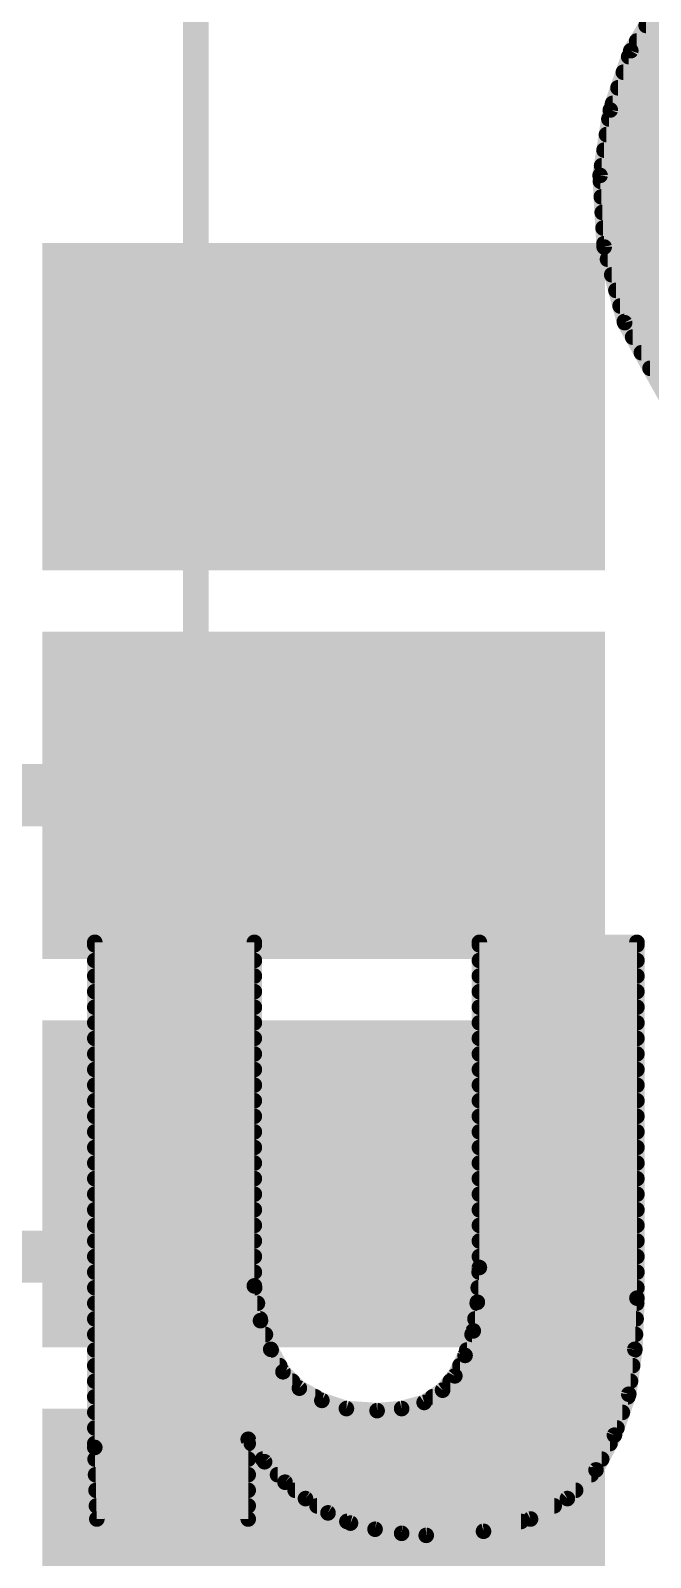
# Model space of a CAD drawing. Extents: x -38 to 69, y -21 to 41.
# Drawn here: x 11.76 to 14.79, y 18.49 to 25.96 of the extents above; entities that cross this region are included whole.
import ezdxf

# ---------------------------------------------------------------- set-up
doc = ezdxf.new("R2010")
doc.units = 0
for name, color, linetype in [('1', 12, 'CONTINUOUS'), ('22', 40, 'CONTINUOUS'), ('51', 53, 'CONTINUOUS')]:
    doc.layers.add(name, color=color, linetype=linetype)

# ---------------------------------------------------------------- blocks, each defined once
blk = doc.blocks.new('RECT')
blk.add_solid([(-0.5, -0.5), (0.5, -0.5), (-0.5, 0.5), (0.5, 0.5)])

msp = doc.modelspace()

# ---------------------------------------------------------------- linework, layer by layer
at = {"layer": '1'}
for points, const_width in [([(13.195, 22.22), (9.52, 22.22)], 0.3048), ([(13.195, 20.32), (12.8394, 19.9644)], 0.254), ([(12.8394, 19.9644), (6.5024, 19.9644)], 0.254)]:
    msp.add_lwpolyline(points, dxfattribs=dict(at, const_width=const_width))
for points, const_width in [([(13.195, 22.1438, 1), (13.195, 22.2962)], 0.1524), ([(13.2399, 20.2751, 1), (13.1501, 20.3649)], 0.127), ([(12.8394, 19.9009, 1), (12.8394, 20.0279)], 0.127), ([(12.7945, 20.0093, 1), (12.8843, 19.9195)], 0.127)]:
    msp.add_lwpolyline(points, format="xyb", dxfattribs=dict(at, const_width=const_width))
at = {"layer": '22', "const_width": 0.0762}
for points in [[(14.696, 25.861), (14.836, 26.091)], [(14.771, 25.9842), (16.7494, 25.9842)], [(14.7246, 25.908), (16.6944, 25.908)], [(14.596, 25.571), (14.696, 25.861)], [(14.6859, 25.8318), (16.6368, 25.8318)], [(14.6597, 25.7556), (16.5606, 25.7556)], [(14.6334, 25.6794), (16.4844, 25.6794)], [(14.6071, 25.6032), (16.4172, 25.6032)], [(14.546, 25.251), (14.596, 25.571)], [(14.5891, 25.527), (16.3512, 25.527)], [(14.5772, 25.4508), (16.3179, 25.4508)], [(14.5653, 25.3746), (16.2874, 25.3746)], [(14.5534, 25.2984), (16.2808, 25.2984)], [(14.566, 24.901), (14.546, 25.251)], [(14.5476, 25.2222), (16.2797, 25.2222)], [(14.552, 25.146), (16.3114, 25.146)], [(14.5564, 25.0698), (16.356, 25.0698)], [(14.5607, 24.9936), (16.4187, 24.9936)], [(14.5651, 24.9174), (16.577, 24.9174)], [(14.666, 24.531), (14.566, 24.901)], [(14.5822, 24.8412), (17.926, 24.8412)], [(14.6028, 24.765), (17.926, 24.765)], [(14.6234, 24.6888), (17.926, 24.6888)], [(14.6439, 24.6126), (17.926, 24.6126)], [(14.6645, 24.5364), (17.926, 24.5364)], [(14.866, 24.171), (14.666, 24.531)], [(14.7053, 24.4602), (17.926, 24.4602)], [(14.7477, 24.384), (17.926, 24.384)], [(14.79, 24.3078), (17.926, 24.3078)], [(12.856, 21.501), (12.076, 21.501)], [(12.076, 21.501), (12.076, 19.031)], [(12.076, 21.4884), (12.856, 21.4884)], [(12.856, 19.821), (12.856, 21.501)], [(14.726, 21.501), (13.956, 21.501)], [(13.956, 21.501), (13.956, 19.911)], [(13.956, 21.4884), (14.726, 21.4884)], [(14.726, 19.761), (14.726, 21.501)], [(12.076, 21.4122), (12.856, 21.4122)], [(13.956, 21.4122), (14.726, 21.4122)], [(12.076, 21.336), (12.856, 21.336)], [(13.956, 21.336), (14.726, 21.336)], [(12.076, 21.2598), (12.856, 21.2598)], [(13.956, 21.2598), (14.726, 21.2598)], [(12.076, 21.1836), (12.856, 21.1836)], [(13.956, 21.1836), (14.726, 21.1836)], [(12.076, 21.1074), (12.856, 21.1074)], [(13.956, 21.1074), (14.726, 21.1074)], [(12.076, 21.0312), (12.856, 21.0312)], [(13.956, 21.0312), (14.726, 21.0312)], [(12.076, 20.955), (12.856, 20.955)], [(13.956, 20.955), (14.726, 20.955)], [(12.076, 20.8788), (12.856, 20.8788)], [(13.956, 20.8788), (14.726, 20.8788)], [(12.076, 20.8026), (12.856, 20.8026)], [(13.956, 20.8026), (14.726, 20.8026)], [(12.076, 20.7264), (12.856, 20.7264)], [(13.956, 20.7264), (14.726, 20.7264)], [(12.076, 20.6502), (12.856, 20.6502)], [(13.956, 20.6502), (14.726, 20.6502)], [(12.076, 20.574), (12.856, 20.574)], [(13.956, 20.574), (14.726, 20.574)], [(12.076, 20.4978), (12.856, 20.4978)], [(13.956, 20.4978), (14.726, 20.4978)], [(12.076, 20.4216), (12.856, 20.4216)], [(13.956, 20.4216), (14.726, 20.4216)], [(12.076, 20.3454), (12.856, 20.3454)], [(13.956, 20.3454), (14.726, 20.3454)], [(12.076, 20.2692), (12.856, 20.2692)], [(13.956, 20.2692), (14.726, 20.2692)], [(12.076, 20.193), (12.856, 20.193)], [(13.956, 20.193), (14.726, 20.193)], [(12.076, 20.1168), (12.856, 20.1168)], [(13.956, 20.1168), (14.726, 20.1168)], [(12.076, 20.0406), (12.856, 20.0406)], [(13.956, 20.0406), (14.726, 20.0406)], [(12.076, 19.9644), (12.856, 19.9644)], [(13.956, 19.911), (13.946, 19.741)], [(13.956, 19.9644), (14.726, 19.9644)], [(12.076, 19.8882), (12.856, 19.8882)], [(13.9547, 19.8882), (14.726, 19.8882)], [(12.076, 19.812), (12.8576, 19.812)], [(12.886, 19.651), (12.856, 19.821)], [(13.9502, 19.812), (14.726, 19.812)], [(14.716, 19.511), (14.726, 19.761)], [(12.076, 19.7358), (12.871, 19.7358)], [(13.946, 19.741), (13.926, 19.601)], [(13.9453, 19.7358), (14.725, 19.7358)], [(12.076, 19.6596), (12.8845, 19.6596)], [(12.936, 19.511), (12.886, 19.651)], [(13.926, 19.601), (13.886, 19.481)], [(13.9344, 19.6596), (14.7219, 19.6596)], [(12.076, 19.5834), (12.9101, 19.5834)], [(13.9201, 19.5834), (14.7189, 19.5834)], [(12.076, 19.5072), (12.9381, 19.5072)], [(12.996, 19.401), (12.936, 19.511)], [(13.886, 19.481), (13.836, 19.381)], [(13.8947, 19.5072), (14.7155, 19.5072)], [(14.686, 19.291), (14.716, 19.511)], [(12.076, 19.431), (12.9796, 19.431)], [(13.076, 19.321), (12.996, 19.401)], [(13.836, 19.381), (13.776, 19.311)], [(13.861, 19.431), (14.7051, 19.431)], [(12.076, 19.3548), (13.0422, 19.3548)], [(13.186, 19.261), (13.076, 19.321)], [(13.776, 19.311), (13.686, 19.251)], [(13.8135, 19.3548), (14.6947, 19.3548)], [(12.076, 19.2786), (13.1537, 19.2786)], [(13.306, 19.221), (13.186, 19.261)], [(13.686, 19.251), (13.576, 19.221)], [(13.7274, 19.2786), (14.6817, 19.2786)], [(14.616, 19.091), (14.686, 19.291)], [(12.076, 19.2024), (14.655, 19.2024)], [(13.456, 19.211), (13.306, 19.221)], [(13.576, 19.221), (13.456, 19.211)], [(12.076, 19.1262), (14.6283, 19.1262)], [(14.526, 18.921), (14.616, 19.091)], [(12.076, 19.05), (12.826, 19.05)], [(12.076, 19.031), (12.086, 18.681)], [(12.826, 18.681), (12.826, 19.071)], [(12.826, 19.071), (12.906, 18.961)], [(12.8413, 19.05), (14.5943, 19.05)], [(12.0776, 18.9738), (12.826, 18.9738)], [(12.8967, 18.9738), (14.554, 18.9738)], [(12.906, 18.961), (13.006, 18.861)], [(12.0798, 18.8976), (12.826, 18.8976)], [(12.9694, 18.8976), (14.5026, 18.8976)], [(13.006, 18.861), (13.106, 18.781)], [(14.386, 18.781), (14.526, 18.921)], [(12.082, 18.8214), (12.826, 18.8214)], [(13.0555, 18.8214), (14.4264, 18.8214)], [(13.106, 18.781), (13.216, 18.711)], [(14.206, 18.681), (14.386, 18.781)], [(12.0842, 18.7452), (12.826, 18.7452)], [(13.1623, 18.7452), (14.3216, 18.7452)], [(13.216, 18.711), (13.326, 18.661)], [(12.086, 18.681), (12.826, 18.681)], [(13.3084, 18.669), (14.16, 18.669)], [(13.326, 18.661), (13.446, 18.631)], [(13.446, 18.631), (13.576, 18.611)], [(13.976, 18.621), (14.206, 18.681)], [(13.576, 18.611), (13.696, 18.601)], [(13.696, 18.601), (13.976, 18.621)]]:
    msp.add_lwpolyline(points, dxfattribs=at)
at = {"layer": '22', "const_width": 0.0381}
for points in [[(14.771, 26.0033, 1), (14.771, 25.9652)], [(14.7246, 25.9271, 1), (14.7246, 25.889)], [(14.6859, 25.8509, 1), (14.6859, 25.8128)], [(14.6797, 25.8709, 1), (14.7123, 25.8511)], [(14.714, 25.8548, 1), (14.678, 25.8672)], [(14.6597, 25.7747, 1), (14.6597, 25.7366)], [(14.6334, 25.6985, 1), (14.6334, 25.6604)], [(14.6071, 25.6223, 1), (14.6071, 25.5842)], [(14.5891, 25.5461, 1), (14.5891, 25.508)], [(14.578, 25.5772, 1), (14.614, 25.5648)], [(14.6148, 25.5681, 1), (14.5772, 25.5739)], [(14.5772, 25.4699, 1), (14.5772, 25.4318)], [(14.5653, 25.3937, 1), (14.5653, 25.3556)], [(14.5534, 25.3175, 1), (14.5534, 25.2794)], [(14.565, 25.2521, 1), (14.527, 25.2499)], [(14.5272, 25.2539, 1), (14.5648, 25.2481)], [(14.5476, 25.2413, 1), (14.5476, 25.2032)], [(14.552, 25.1651, 1), (14.552, 25.127)], [(14.5564, 25.0889, 1), (14.5564, 25.0508)], [(14.5607, 25.0127, 1), (14.5607, 24.9746)], [(14.5651, 24.9365, 1), (14.5651, 24.8984)], [(14.5844, 24.906, 1), (14.5476, 24.896)], [(14.547, 24.8999, 1), (14.585, 24.9021)], [(14.5822, 24.8603, 1), (14.5822, 24.8222)], [(14.6028, 24.7841, 1), (14.6028, 24.746)], [(14.6234, 24.7079, 1), (14.6234, 24.6698)], [(14.6439, 24.6317, 1), (14.6439, 24.5936)], [(14.6645, 24.5555, 1), (14.6645, 24.5174)], [(14.6827, 24.5403, 1), (14.6493, 24.5217)], [(14.6476, 24.526, 1), (14.6844, 24.536)], [(14.7053, 24.4793, 1), (14.7053, 24.4412)], [(14.7477, 24.4031, 1), (14.7477, 24.365)], [(14.79, 24.3269, 1), (14.79, 24.2888)], [(12.076, 21.5201, 1), (12.076, 21.482)], [(12.076, 21.5075, 1), (12.076, 21.4694)], [(12.0951, 21.501, 1), (12.057, 21.501)], [(12.875, 21.501, 1), (12.8369, 21.501)], [(12.856, 21.482, 1), (12.856, 21.5201)], [(12.856, 21.4694, 1), (12.856, 21.5075)], [(13.956, 21.5201, 1), (13.956, 21.482)], [(13.9751, 21.501, 1), (13.937, 21.501)], [(13.956, 21.5075, 1), (13.956, 21.4694)], [(14.7451, 21.501, 1), (14.707, 21.501)], [(14.726, 21.482, 1), (14.726, 21.5201)], [(14.726, 21.4694, 1), (14.726, 21.5075)], [(12.076, 21.4313, 1), (12.076, 21.3932)], [(12.856, 21.3932, 1), (12.856, 21.4313)], [(13.956, 21.4313, 1), (13.956, 21.3932)], [(14.726, 21.3932, 1), (14.726, 21.4313)], [(12.076, 21.3551, 1), (12.076, 21.317)], [(12.856, 21.317, 1), (12.856, 21.3551)], [(13.956, 21.3551, 1), (13.956, 21.317)], [(14.726, 21.317, 1), (14.726, 21.3551)], [(12.076, 21.2789, 1), (12.076, 21.2408)], [(12.856, 21.2408, 1), (12.856, 21.2789)], [(13.956, 21.2789, 1), (13.956, 21.2408)], [(14.726, 21.2408, 1), (14.726, 21.2789)], [(12.076, 21.2027, 1), (12.076, 21.1646)], [(12.856, 21.1646, 1), (12.856, 21.2027)], [(13.956, 21.2027, 1), (13.956, 21.1646)], [(14.726, 21.1646, 1), (14.726, 21.2027)], [(12.076, 21.1265, 1), (12.076, 21.0884)], [(12.856, 21.0884, 1), (12.856, 21.1265)], [(13.956, 21.1265, 1), (13.956, 21.0884)], [(14.726, 21.0884, 1), (14.726, 21.1265)], [(12.076, 21.0503, 1), (12.076, 21.0122)], [(12.856, 21.0122, 1), (12.856, 21.0503)], [(13.956, 21.0503, 1), (13.956, 21.0122)], [(14.726, 21.0122, 1), (14.726, 21.0503)], [(12.076, 20.9741, 1), (12.076, 20.936)], [(12.856, 20.936, 1), (12.856, 20.9741)], [(13.956, 20.9741, 1), (13.956, 20.936)], [(14.726, 20.936, 1), (14.726, 20.9741)], [(12.076, 20.8979, 1), (12.076, 20.8598)], [(12.856, 20.8598, 1), (12.856, 20.8979)], [(13.956, 20.8979, 1), (13.956, 20.8598)], [(14.726, 20.8598, 1), (14.726, 20.8979)], [(12.076, 20.8217, 1), (12.076, 20.7836)], [(12.856, 20.7836, 1), (12.856, 20.8217)], [(13.956, 20.8217, 1), (13.956, 20.7836)], [(14.726, 20.7836, 1), (14.726, 20.8217)], [(12.076, 20.7455, 1), (12.076, 20.7074)], [(12.856, 20.7074, 1), (12.856, 20.7455)], [(13.956, 20.7455, 1), (13.956, 20.7074)], [(14.726, 20.7074, 1), (14.726, 20.7455)], [(12.076, 20.6693, 1), (12.076, 20.6312)], [(12.856, 20.6312, 1), (12.856, 20.6693)], [(13.956, 20.6693, 1), (13.956, 20.6312)], [(14.726, 20.6312, 1), (14.726, 20.6693)], [(12.076, 20.5931, 1), (12.076, 20.555)], [(12.856, 20.555, 1), (12.856, 20.5931)], [(13.956, 20.5931, 1), (13.956, 20.555)], [(14.726, 20.555, 1), (14.726, 20.5931)], [(12.076, 20.5169, 1), (12.076, 20.4788)], [(12.856, 20.4788, 1), (12.856, 20.5169)], [(13.956, 20.5169, 1), (13.956, 20.4788)], [(14.726, 20.4788, 1), (14.726, 20.5169)], [(12.076, 20.4407, 1), (12.076, 20.4026)], [(12.856, 20.4026, 1), (12.856, 20.4407)], [(13.956, 20.4407, 1), (13.956, 20.4026)], [(14.726, 20.4026, 1), (14.726, 20.4407)], [(12.076, 20.3645, 1), (12.076, 20.3264)], [(12.856, 20.3264, 1), (12.856, 20.3645)], [(13.956, 20.3645, 1), (13.956, 20.3264)], [(14.726, 20.3264, 1), (14.726, 20.3645)], [(12.076, 20.2883, 1), (12.076, 20.2502)], [(12.856, 20.2502, 1), (12.856, 20.2883)], [(13.956, 20.2883, 1), (13.956, 20.2502)], [(14.726, 20.2502, 1), (14.726, 20.2883)], [(12.076, 20.2121, 1), (12.076, 20.174)], [(12.856, 20.174, 1), (12.856, 20.2121)], [(13.956, 20.2121, 1), (13.956, 20.174)], [(14.726, 20.174, 1), (14.726, 20.2121)], [(12.076, 20.1359, 1), (12.076, 20.0978)], [(12.856, 20.0978, 1), (12.856, 20.1359)], [(13.956, 20.1359, 1), (13.956, 20.0978)], [(14.726, 20.0978, 1), (14.726, 20.1359)], [(12.076, 20.0597, 1), (12.076, 20.0216)], [(12.856, 20.0216, 1), (12.856, 20.0597)], [(13.956, 20.0597, 1), (13.956, 20.0216)], [(14.726, 20.0216, 1), (14.726, 20.0597)], [(12.076, 19.9835, 1), (12.076, 19.9454)], [(12.856, 19.9454, 1), (12.856, 19.9835)], [(13.956, 19.9835, 1), (13.956, 19.9454)], [(13.975, 19.9099, 1), (13.937, 19.9121)], [(14.726, 19.9454, 1), (14.726, 19.9835)], [(12.076, 19.9073, 1), (12.076, 19.8692)], [(12.856, 19.8692, 1), (12.856, 19.9073)], [(13.9547, 19.9073, 1), (13.9547, 19.8692)], [(13.937, 19.911, 1), (13.9751, 19.911)], [(14.726, 19.8692, 1), (14.726, 19.9073)], [(12.076, 19.8311, 1), (12.076, 19.793)], [(12.8369, 19.821, 1), (12.875, 19.821)], [(12.8748, 19.8243, 1), (12.8372, 19.8177)], [(12.8576, 19.793, 1), (12.8576, 19.8311)], [(13.9502, 19.8311, 1), (13.9502, 19.793)], [(14.745, 19.7602, 1), (14.707, 19.7618)], [(14.726, 19.793, 1), (14.726, 19.8311)], [(12.076, 19.7549, 1), (12.076, 19.7168)], [(12.871, 19.7168, 1), (12.871, 19.7549)], [(13.9453, 19.7549, 1), (13.9453, 19.7168)], [(13.927, 19.7421, 1), (13.965, 19.7399)], [(13.9649, 19.7383, 1), (13.9271, 19.7437)], [(14.707, 19.761, 1), (14.7451, 19.761)], [(14.725, 19.7168, 1), (14.725, 19.7549)], [(12.076, 19.6787, 1), (12.076, 19.6406)], [(12.9039, 19.6574, 1), (12.8681, 19.6446)], [(12.8672, 19.6477, 1), (12.9048, 19.6543)], [(12.8845, 19.6406, 1), (12.8845, 19.6787)], [(13.9441, 19.595, 1), (13.9079, 19.607)], [(13.9344, 19.6787, 1), (13.9344, 19.6406)], [(14.7219, 19.6406, 1), (14.7219, 19.6787)], [(12.076, 19.6025, 1), (12.076, 19.5644)], [(12.9101, 19.5644, 1), (12.9101, 19.6025)], [(13.9201, 19.6025, 1), (13.9201, 19.5644)], [(13.9071, 19.6037, 1), (13.9449, 19.5983)], [(14.7189, 19.5644, 1), (14.7189, 19.6025)], [(12.076, 19.5263, 1), (12.076, 19.4882)], [(12.9527, 19.5201, 1), (12.9193, 19.5019)], [(12.9181, 19.5046, 1), (12.9539, 19.5174)], [(12.9381, 19.4882, 1), (12.9381, 19.5263)], [(13.8679, 19.487, 1), (13.9041, 19.475)], [(13.903, 19.4725, 1), (13.869, 19.4895)], [(13.8947, 19.5263, 1), (13.8947, 19.4882)], [(14.697, 19.5118, 1), (14.735, 19.5102)], [(14.7349, 19.5084, 1), (14.6971, 19.5136)], [(14.7155, 19.4882, 1), (14.7155, 19.5263)], [(12.076, 19.4501, 1), (12.076, 19.412)], [(13.0095, 19.4145, 1), (12.9825, 19.3875)], [(12.9793, 19.3919, 1), (13.0127, 19.4101)], [(12.9796, 19.412, 1), (12.9796, 19.4501)], [(13.8505, 19.3686, 1), (13.8215, 19.3934)], [(13.861, 19.4501, 1), (13.861, 19.412)], [(14.7051, 19.412, 1), (14.7051, 19.4501)], [(12.076, 19.3739, 1), (12.076, 19.3358)], [(13.0422, 19.3358, 1), (13.0422, 19.3739)], [(13.0851, 19.3377, 1), (13.0669, 19.3043)], [(13.0625, 19.3075, 1), (13.0895, 19.3345)], [(13.7615, 19.3234, 1), (13.7905, 19.2986)], [(13.7866, 19.2951, 1), (13.7654, 19.3269)], [(13.8135, 19.3739, 1), (13.8135, 19.3358)], [(13.819, 19.3895, 1), (13.853, 19.3725)], [(14.6947, 19.3358, 1), (14.6947, 19.3739)], [(12.076, 19.2977, 1), (12.076, 19.2596)], [(13.1537, 19.2596, 1), (13.1537, 19.2977)], [(13.192, 19.2791, 1), (13.18, 19.2429)], [(13.1769, 19.2443, 1), (13.1951, 19.2777)], [(13.6754, 19.2669, 1), (13.6966, 19.2351)], [(13.691, 19.2326, 1), (13.681, 19.2694)], [(13.7274, 19.2977, 1), (13.7274, 19.2596)], [(14.6671, 19.2936, 1), (14.7049, 19.2884)], [(14.704, 19.2847, 1), (14.668, 19.2973)], [(14.6817, 19.2596, 1), (14.6817, 19.2977)], [(12.076, 19.2215, 1), (12.076, 19.1834)], [(13.3073, 19.24, 1), (13.3047, 19.202)], [(13.3, 19.2029, 1), (13.312, 19.2391)], [(13.4544, 19.23, 1), (13.4576, 19.192)], [(13.4547, 19.192, 1), (13.4573, 19.23)], [(13.571, 19.2394, 1), (13.581, 19.2026)], [(13.5776, 19.202, 1), (13.5744, 19.24)], [(14.655, 19.1834, 1), (14.655, 19.2215)], [(12.076, 19.1453, 1), (12.076, 19.1072)], [(14.598, 19.0973, 1), (14.634, 19.0847)], [(14.6328, 19.0821, 1), (14.5992, 19.0999)], [(14.6283, 19.1072, 1), (14.6283, 19.1453)], [(12.076, 19.0691, 1), (12.076, 19.031)], [(12.095, 19.0315, 1), (12.057, 19.0305)], [(12.057, 19.031, 1), (12.0951, 19.031)], [(12.8414, 19.0822, 1), (12.8106, 19.0598)], [(12.8451, 19.071, 1), (12.807, 19.071)], [(12.8413, 19.0691, 1), (12.8413, 19.031)], [(12.826, 19.031, 1), (12.826, 19.0691)], [(14.5943, 19.031, 1), (14.5943, 19.0691)], [(12.0776, 18.9929, 1), (12.0776, 18.9548)], [(12.826, 18.9548, 1), (12.826, 18.9929)], [(12.8967, 18.9929, 1), (12.8967, 18.9548)], [(12.9195, 18.9745, 1), (12.8925, 18.9475)], [(12.8906, 18.9498, 1), (12.9214, 18.9722)], [(14.554, 18.9548, 1), (14.554, 18.9929)], [(12.0798, 18.9167, 1), (12.0798, 18.8786)], [(12.826, 18.8786, 1), (12.826, 18.9167)], [(12.9694, 18.9167, 1), (12.9694, 18.8786)], [(13.0179, 18.8759, 1), (12.9941, 18.8461)], [(12.9925, 18.8475, 1), (13.0195, 18.8745)], [(14.5026, 18.8786, 1), (14.5026, 18.9167)], [(14.5092, 18.9299, 1), (14.5428, 18.9121)], [(14.5395, 18.9075, 1), (14.5125, 18.9345)], [(12.082, 18.8405, 1), (12.082, 18.8024)], [(12.826, 18.8024, 1), (12.826, 18.8405)], [(13.0555, 18.8405, 1), (13.0555, 18.8024)], [(13.1162, 18.7971, 1), (13.0958, 18.7649)], [(14.3953, 18.7643, 1), (14.3767, 18.7977)], [(14.4264, 18.8024, 1), (14.4264, 18.8405)], [(12.0842, 18.7643, 1), (12.0842, 18.7262)], [(12.826, 18.7262, 1), (12.826, 18.7643)], [(13.0941, 18.7661, 1), (13.1179, 18.7959)], [(13.1623, 18.7643, 1), (13.1623, 18.7262)], [(13.2239, 18.7283, 1), (13.2081, 18.6937)], [(13.2058, 18.6949, 1), (13.2262, 18.7271)], [(14.3216, 18.7262, 1), (14.3216, 18.7643)], [(14.3725, 18.7945, 1), (14.3995, 18.7675)], [(12.086, 18.7001, 1), (12.086, 18.662)], [(12.067, 18.6805, 1), (12.105, 18.6815)], [(12.807, 18.681, 1), (12.8451, 18.681)], [(12.826, 18.662, 1), (12.826, 18.7001)], [(13.3084, 18.6881, 1), (13.3084, 18.65)], [(13.3306, 18.6795, 1), (13.3214, 18.6425)], [(13.3181, 18.6437, 1), (13.3339, 18.6783)], [(13.4489, 18.6498, 1), (13.4431, 18.6122)], [(13.4414, 18.6125, 1), (13.4506, 18.6495)], [(14.16, 18.65, 1), (14.16, 18.6881)], [(14.1967, 18.6977, 1), (14.2153, 18.6643)], [(14.2108, 18.6626, 1), (14.2012, 18.6994)], [(13.5776, 18.63, 1), (13.5744, 18.592)], [(13.5731, 18.5922, 1), (13.5789, 18.6298)], [(13.6946, 18.62, 1), (13.6974, 18.582)], [(13.6944, 18.582, 1), (13.6976, 18.62)], [(13.9712, 18.6394, 1), (13.9808, 18.6026)], [(13.9774, 18.602, 1), (13.9746, 18.64)]]:
    msp.add_lwpolyline(points, format="xyb", dxfattribs=at)
at = {"layer": '51', "const_width": 0.127}
msp.add_lwpolyline([(12.57, 12.57), (12.57, 28.07)], dxfattribs=at)

# ---------------------------------------------------------------- block references
at = {"layer": '1', "xscale": 2.75, "yscale": 1.6, "rotation": 180}
for p in [(13.195, 24.12), (13.195, 22.22), (13.195, 20.32), (13.195, 18.42)]:
    msp.add_blockref('RECT', p, dxfattribs=at)
at = {"layer": '51', "xscale": 1.8, "yscale": 1.5}
for p in [(13.57, 24.12), (13.57, 22.22), (13.57, 20.32), (13.57, 18.42)]:
    msp.add_blockref('RECT', p, dxfattribs=at)

doc.saveas('drawing.dxf')
